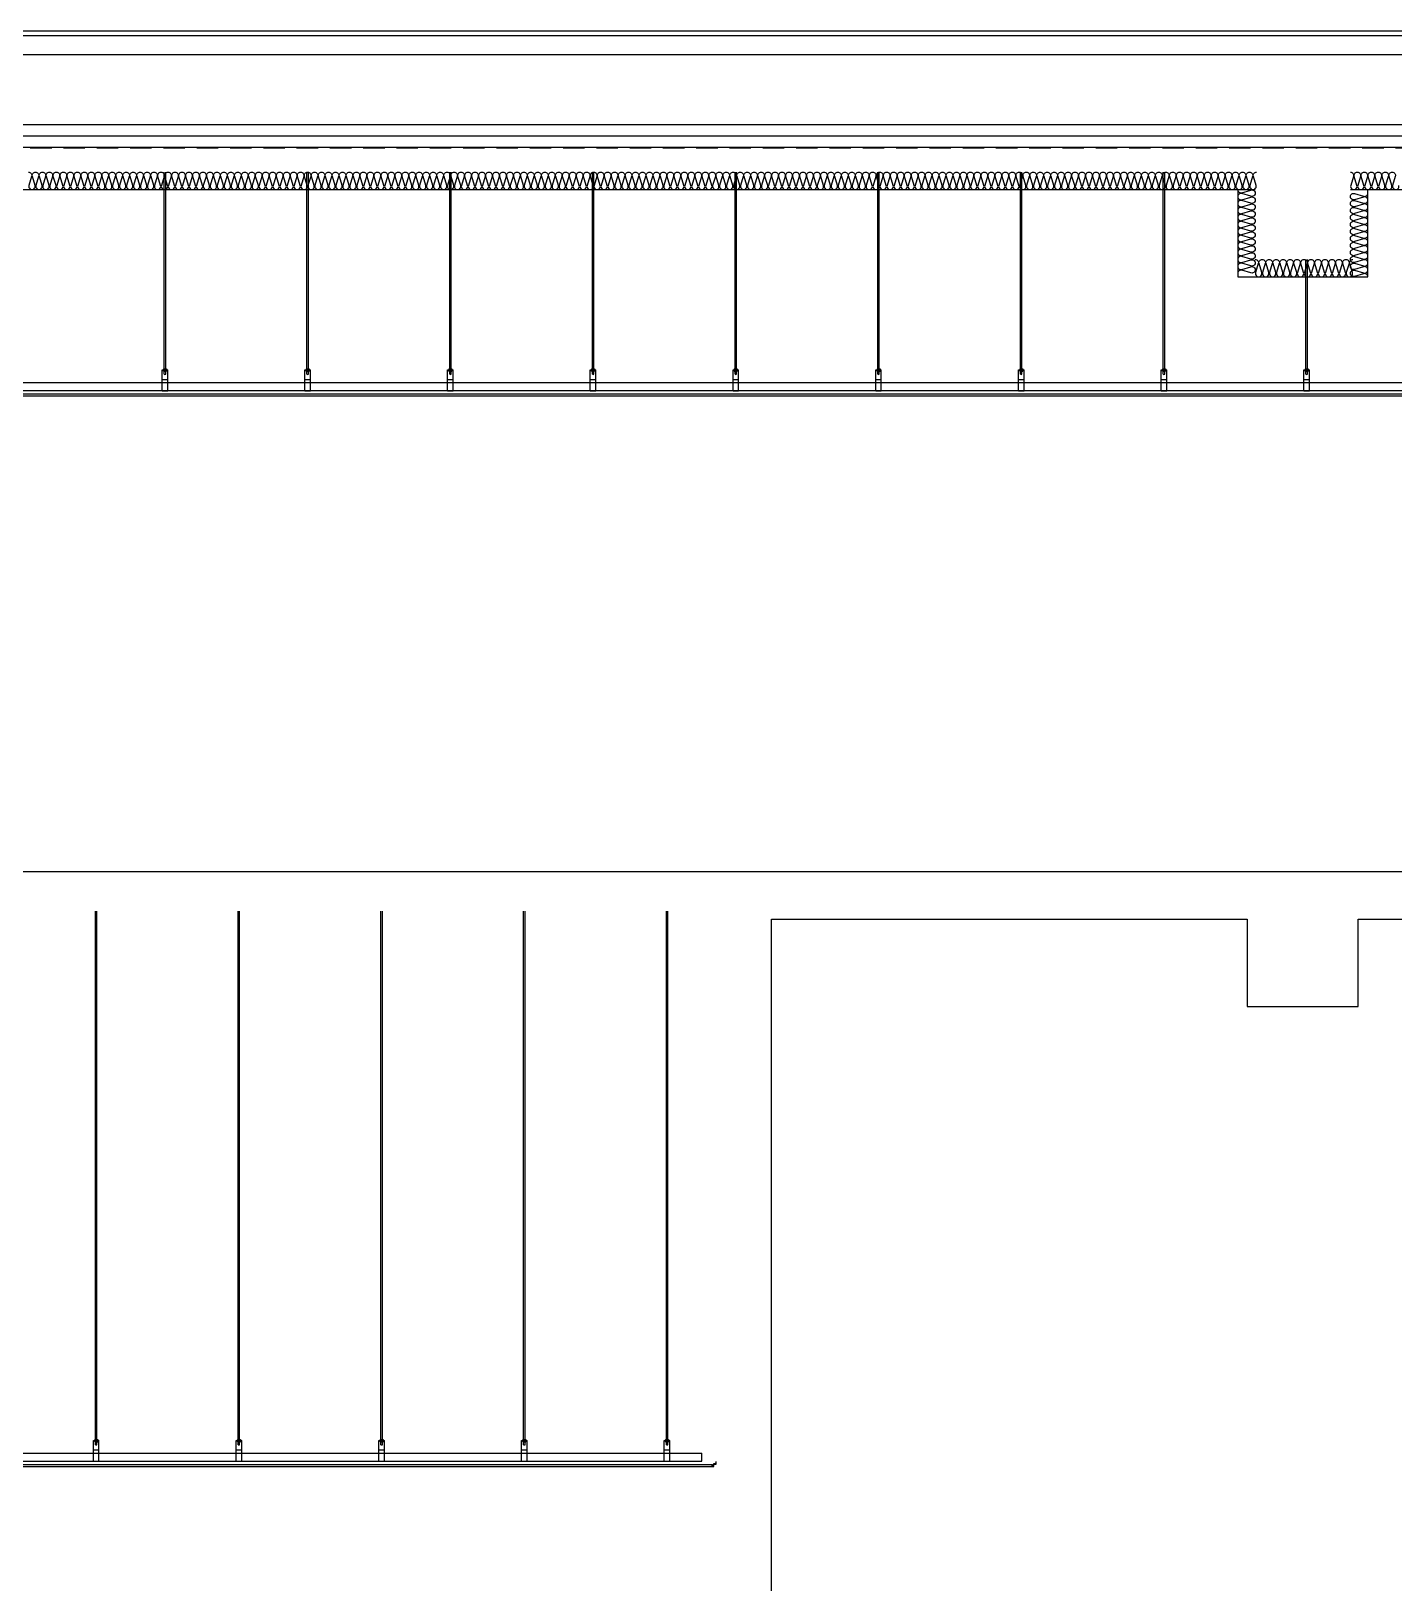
# Model space of a CAD drawing. Header units: millimetres. Extents: x 17311 to 801382, y -242618 to -104888.
# Drawn here: x 86875 to 95470, y -152373 to -142588 of the extents above; entities that cross this region are included whole.
import ezdxf

# ---------------------------------------------------------------- set-up
doc = ezdxf.new("R2010")
doc.units = ezdxf.units.MM
doc.header["$LTSCALE"] = 250
doc.linetypes.add('HID', pattern=[2.8, 1.8, -1])
for name, color, linetype in [('A-CEIL', 8, 'Continuous'), ('A-CEIL_EL', 8, 'Continuous'), ('A-ELE-8', 8, 'Continuous'), ('A-FIN', 6, 'Continuous'), ('A-FIN-8', 8, 'Continuous'), ('A-HAT-WIREMESH', 9, 'g_mesh'), ('A-WP', 1, 'HID'), ('ISL', 251, 'Continuous'), ('MO-S', 3, 'Continuous')]:
    doc.layers.add(name, color=color, linetype=linetype)
doc.styles.add('Gdim', font='')
doc.styles.get('Gdim').set_extended_font_data('Dotum')
doc.linetypes.add('g_mesh', pattern='A,10,-0.8,["X",Gdim,S=0.6,R=0,X=-0.15,Y=-0.3],-0.8', length=11.6)

msp = doc.modelspace()

# ---------------------------------------------------------------- linework, layer by layer
at = {"layer": 'A-CEIL'}
for p, q in [((79229.5, -144876.1), (109372.2, -144876.1, 0)), ((79229.5, -144888.1), (109372.2, -144888.1, 0)), ((77068.4, -151626.1), (91172.2, -151626.1, 0)), ((77068.4, -151638.1), (91172.2, -151638.1, 0)), ((91172.2, -151638.1, 0), (91172.2, -151626.1, 0))]:
    msp.add_line(p, q, dxfattribs=at)
at = {"layer": 'A-CEIL_EL'}
for p, q in [((87715.3, -144752.3), (87715.3, -143478.1)), ((87724.3, -144752.3), (87724.3, -143478.1)), ((88615.3, -144752.3), (88615.3, -143478.1)), ((88624.3, -144752.3), (88624.3, -143478.1)), ((89515.3, -144752.3), (89515.3, -143478.1)), ((89524.3, -144752.3), (89524.3, -143478.1)), ((90415.3, -144752.3), (90415.3, -143478.1)), ((90424.3, -144752.3), (90424.3, -143478.1)), ((91315.3, -144752.3), (91315.3, -143478.1)), ((91324.3, -144752.3), (91324.3, -143478.1)), ((92215.3, -144752.3), (92215.3, -143478.1)), ((92224.3, -144752.3), (92224.3, -143478.1)), ((93115.3, -144752.3), (93115.3, -143478.1)), ((93124.3, -144752.3), (93124.3, -143478.1)), ((94015.3, -144752.3), (94015.3, -143478.1)), ((94024.3, -144752.3), (94024.3, -143478.1)), ((94915.3, -144752.3), (94915.3, -144028.1)), ((94924.3, -144752.3), (94924.3, -144028.1)), ((87710.2, -144718.6), (87729.3, -144718.6)), ((87710.2, -144718.6), (87710.2, -144723.6)), ((87729.3, -144718.6), (87729.3, -144723.6)), ((88610.2, -144718.6), (88629.3, -144718.6)), ((88610.2, -144718.6), (88610.2, -144723.6)), ((88629.3, -144718.6), (88629.3, -144723.6)), ((89510.2, -144718.6), (89529.3, -144718.6)), ((89510.2, -144718.6), (89510.2, -144723.6)), ((89529.3, -144718.6), (89529.3, -144723.6)), ((90410.2, -144718.6), (90429.3, -144718.6)), ((90410.2, -144718.6), (90410.2, -144723.6)), ((90429.3, -144718.6), (90429.3, -144723.6)), ((91310.2, -144718.6), (91329.3, -144718.6)), ((91310.2, -144718.6), (91310.2, -144723.6)), ((91329.3, -144718.6), (91329.3, -144723.6)), ((92210.2, -144718.6), (92229.3, -144718.6)), ((92210.2, -144718.6), (92210.2, -144723.6)), ((92229.3, -144718.6), (92229.3, -144723.6)), ((93110.2, -144718.6), (93129.3, -144718.6)), ((93110.2, -144718.6), (93110.2, -144723.6)), ((93129.3, -144718.6), (93129.3, -144723.6)), ((94010.2, -144718.6), (94029.3, -144718.6)), ((94010.2, -144718.6), (94010.2, -144723.6)), ((94029.3, -144718.6), (94029.3, -144723.6)), ((94910.2, -144718.6), (94929.3, -144718.6)), ((94910.2, -144718.6), (94910.2, -144723.6)), ((94929.3, -144718.6), (94929.3, -144723.6)), ((79249.4, -144805.1), (109304.7, -144805.1, 0)), ((87702.3, -144856.3), (87702.3, -144725.1)), ((87702.3, -144725.1), (87737.3, -144725.1)), ((87702.3, -144726.3), (87737.3, -144726.3)), ((87702.3, -144784.6), (87737.3, -144784.6)), ((87702.3, -144805.1), (87737.3, -144805.1)), ((87706.3, -144723.6), (87733.2, -144723.6)), ((87706.3, -144723.6), (87706.3, -144725.1)), ((87706.3, -144726.3), (87706.3, -144727.8)), ((87706.3, -144727.8), (87733.2, -144727.8)), ((87710.2, -144727.8), (87710.2, -144732.8)), ((87710.2, -144732.8), (87729.3, -144732.8)), ((87715.3, -144752.3), (87715.3, -144732.8)), ((87724.3, -144752.3), (87724.3, -144732.8)), ((87729.3, -144727.8), (87729.3, -144732.8)), ((87733.2, -144723.6), (87733.2, -144725.1)), ((87733.2, -144726.3), (87733.2, -144727.8)), ((87737.3, -144856.3), (87737.3, -144725.1)), ((88602.3, -144856.3), (88602.3, -144725.1)), ((88602.3, -144725.1), (88637.3, -144725.1)), ((88602.3, -144726.3), (88637.3, -144726.3)), ((88602.3, -144784.6), (88637.3, -144784.6)), ((88602.3, -144805.1), (88637.3, -144805.1)), ((88606.3, -144723.6), (88633.2, -144723.6)), ((88606.3, -144723.6), (88606.3, -144725.1)), ((88606.3, -144726.3), (88606.3, -144727.8)), ((88606.3, -144727.8), (88633.2, -144727.8)), ((88610.2, -144727.8), (88610.2, -144732.8)), ((88610.2, -144732.8), (88629.3, -144732.8)), ((88615.3, -144752.3), (88615.3, -144732.8)), ((88624.3, -144752.3), (88624.3, -144732.8)), ((88629.3, -144727.8), (88629.3, -144732.8)), ((88633.2, -144723.6), (88633.2, -144725.1)), ((88633.2, -144726.3), (88633.2, -144727.8)), ((88637.3, -144856.3), (88637.3, -144725.1)), ((89502.3, -144856.3), (89502.3, -144725.1)), ((89502.3, -144725.1), (89537.3, -144725.1)), ((89502.3, -144726.3), (89537.3, -144726.3)), ((89502.3, -144784.6), (89537.3, -144784.6)), ((89502.3, -144805.1), (89537.3, -144805.1)), ((89506.3, -144723.6), (89533.2, -144723.6)), ((89506.3, -144723.6), (89506.3, -144725.1)), ((89506.3, -144726.3), (89506.3, -144727.8)), ((89506.3, -144727.8), (89533.2, -144727.8)), ((89510.2, -144727.8), (89510.2, -144732.8)), ((89510.2, -144732.8), (89529.3, -144732.8)), ((89515.3, -144752.3), (89515.3, -144732.8)), ((89524.3, -144752.3), (89524.3, -144732.8)), ((89529.3, -144727.8), (89529.3, -144732.8)), ((89533.2, -144723.6), (89533.2, -144725.1)), ((89533.2, -144726.3), (89533.2, -144727.8)), ((89537.3, -144856.3), (89537.3, -144725.1)), ((90402.3, -144856.3), (90402.3, -144725.1)), ((90402.3, -144725.1), (90437.3, -144725.1)), ((90402.3, -144726.3), (90437.3, -144726.3)), ((90402.3, -144784.6), (90437.3, -144784.6)), ((90402.3, -144805.1), (90437.3, -144805.1)), ((90406.3, -144723.6), (90433.2, -144723.6)), ((90406.3, -144723.6), (90406.3, -144725.1)), ((90406.3, -144726.3), (90406.3, -144727.8)), ((90406.3, -144727.8), (90433.2, -144727.8)), ((90410.2, -144727.8), (90410.2, -144732.8)), ((90410.2, -144732.8), (90429.3, -144732.8)), ((90415.3, -144752.3), (90415.3, -144732.8)), ((90424.3, -144752.3), (90424.3, -144732.8)), ((90429.3, -144727.8), (90429.3, -144732.8)), ((90433.2, -144723.6), (90433.2, -144725.1)), ((90433.2, -144726.3), (90433.2, -144727.8)), ((90437.3, -144856.3), (90437.3, -144725.1)), ((91302.3, -144856.3), (91302.3, -144725.1)), ((91302.3, -144725.1), (91337.3, -144725.1)), ((91302.3, -144726.3), (91337.3, -144726.3)), ((91302.3, -144784.6), (91337.3, -144784.6)), ((91302.3, -144805.1), (91337.3, -144805.1)), ((91306.3, -144723.6), (91333.2, -144723.6)), ((91306.3, -144723.6), (91306.3, -144725.1)), ((91306.3, -144726.3), (91306.3, -144727.8)), ((91306.3, -144727.8), (91333.2, -144727.8)), ((91310.2, -144727.8), (91310.2, -144732.8)), ((91310.2, -144732.8), (91329.3, -144732.8)), ((91315.3, -144752.3), (91315.3, -144732.8)), ((91324.3, -144752.3), (91324.3, -144732.8)), ((91329.3, -144727.8), (91329.3, -144732.8)), ((91333.2, -144723.6), (91333.2, -144725.1)), ((91333.2, -144726.3), (91333.2, -144727.8)), ((91337.3, -144856.3), (91337.3, -144725.1)), ((92202.3, -144856.3), (92202.3, -144725.1)), ((92202.3, -144725.1), (92237.3, -144725.1)), ((92202.3, -144726.3), (92237.3, -144726.3)), ((92202.3, -144784.6), (92237.3, -144784.6)), ((92202.3, -144805.1), (92237.3, -144805.1)), ((92206.3, -144723.6), (92233.2, -144723.6)), ((92206.3, -144723.6), (92206.3, -144725.1)), ((92206.3, -144726.3), (92206.3, -144727.8)), ((92206.3, -144727.8), (92233.2, -144727.8)), ((92210.2, -144727.8), (92210.2, -144732.8)), ((92210.2, -144732.8), (92229.3, -144732.8)), ((92215.3, -144752.3), (92215.3, -144732.8)), ((92224.3, -144752.3), (92224.3, -144732.8)), ((92229.3, -144727.8), (92229.3, -144732.8)), ((92233.2, -144723.6), (92233.2, -144725.1)), ((92233.2, -144726.3), (92233.2, -144727.8)), ((92237.3, -144856.3), (92237.3, -144725.1)), ((93102.3, -144856.3), (93102.3, -144725.1)), ((93102.3, -144725.1), (93137.3, -144725.1)), ((93102.3, -144726.3), (93137.3, -144726.3)), ((93102.3, -144784.6), (93137.3, -144784.6)), ((93102.3, -144805.1), (93137.3, -144805.1)), ((93106.3, -144723.6), (93133.2, -144723.6)), ((93106.3, -144723.6), (93106.3, -144725.1)), ((93106.3, -144726.3), (93106.3, -144727.8)), ((93106.3, -144727.8), (93133.2, -144727.8)), ((93110.2, -144727.8), (93110.2, -144732.8)), ((93110.2, -144732.8), (93129.3, -144732.8)), ((93115.3, -144752.3), (93115.3, -144732.8)), ((93124.3, -144752.3), (93124.3, -144732.8)), ((93129.3, -144727.8), (93129.3, -144732.8)), ((93133.2, -144723.6), (93133.2, -144725.1)), ((93133.2, -144726.3), (93133.2, -144727.8)), ((93137.3, -144856.3), (93137.3, -144725.1)), ((94002.3, -144856.3), (94002.3, -144725.1)), ((94002.3, -144725.1), (94037.3, -144725.1)), ((94002.3, -144726.3), (94037.3, -144726.3)), ((94002.3, -144784.6), (94037.3, -144784.6)), ((94002.3, -144805.1), (94037.3, -144805.1)), ((94006.3, -144723.6), (94033.2, -144723.6)), ((94006.3, -144723.6), (94006.3, -144725.1)), ((94006.3, -144726.3), (94006.3, -144727.8)), ((94006.3, -144727.8), (94033.2, -144727.8)), ((94010.2, -144727.8), (94010.2, -144732.8)), ((94010.2, -144732.8), (94029.3, -144732.8)), ((94015.3, -144752.3), (94015.3, -144732.8)), ((94024.3, -144752.3), (94024.3, -144732.8)), ((94029.3, -144727.8), (94029.3, -144732.8)), ((94033.2, -144723.6), (94033.2, -144725.1)), ((94033.2, -144726.3), (94033.2, -144727.8)), ((94037.3, -144856.3), (94037.3, -144725.1)), ((94902.3, -144856.3), (94902.3, -144725.1)), ((94902.3, -144725.1), (94937.3, -144725.1)), ((94902.3, -144726.3), (94937.3, -144726.3)), ((94902.3, -144784.6), (94937.3, -144784.6)), ((94902.3, -144805.1), (94937.3, -144805.1)), ((94906.3, -144723.6), (94933.2, -144723.6)), ((94906.3, -144723.6), (94906.3, -144725.1)), ((94906.3, -144726.3), (94906.3, -144727.8)), ((94906.3, -144727.8), (94933.2, -144727.8)), ((94910.2, -144727.8), (94910.2, -144732.8)), ((94910.2, -144732.8), (94929.3, -144732.8)), ((94915.3, -144752.3), (94915.3, -144732.8)), ((94924.3, -144752.3), (94924.3, -144732.8)), ((94929.3, -144727.8), (94929.3, -144732.8)), ((94933.2, -144723.6), (94933.2, -144725.1)), ((94933.2, -144726.3), (94933.2, -144727.8)), ((94937.3, -144856.3), (94937.3, -144725.1)), ((79249.4, -144855.1), (109304.7, -144855.1, 0)), ((87702.3, -144855.1), (87737.3, -144855.1)), ((87702.3, -144856.3), (87737.3, -144856.3)), ((88602.3, -144855.1), (88637.3, -144855.1)), ((88602.3, -144856.3), (88637.3, -144856.3)), ((89502.3, -144855.1), (89537.3, -144855.1)), ((89502.3, -144856.3), (89537.3, -144856.3)), ((90402.3, -144855.1), (90437.3, -144855.1)), ((90402.3, -144856.3), (90437.3, -144856.3)), ((91302.3, -144855.1), (91337.3, -144855.1)), ((91302.3, -144856.3), (91337.3, -144856.3)), ((92202.3, -144855.1), (92237.3, -144855.1)), ((92202.3, -144856.3), (92237.3, -144856.3)), ((93102.3, -144855.1), (93137.3, -144855.1)), ((93102.3, -144856.3), (93137.3, -144856.3)), ((94002.3, -144855.1), (94037.3, -144855.1)), ((94002.3, -144856.3), (94037.3, -144856.3)), ((94902.3, -144855.1), (94937.3, -144855.1)), ((94902.3, -144856.3), (94937.3, -144856.3)), ((87281.8, -151502.3), (87281.8, -148138.1)), ((87290.8, -151502.3), (87290.8, -148138.1)), ((88181.8, -151502.3), (88181.8, -148138.1)), ((88190.8, -151502.3), (88190.8, -148138.1)), ((89081.8, -151502.3), (89081.8, -148138.1)), ((89090.8, -151502.3), (89090.8, -148138.1)), ((89981.8, -151502.3), (89981.8, -148138.1)), ((89990.8, -151502.3), (89990.8, -148138.1)), ((90881.8, -151502.3), (90881.8, -148138.1)), ((90890.8, -151502.3), (90890.8, -148138.1)), ((87272.8, -151473.6), (87299.7, -151473.6)), ((87272.8, -151473.6), (87272.8, -151475.1)), ((87276.7, -151468.6), (87295.8, -151468.6)), ((87276.7, -151468.6), (87276.7, -151473.6)), ((87295.8, -151468.6), (87295.8, -151473.6)), ((87299.7, -151473.6), (87299.7, -151475.1)), ((88172.8, -151473.6), (88199.7, -151473.6)), ((88172.8, -151473.6), (88172.8, -151475.1)), ((88176.7, -151468.6), (88195.8, -151468.6)), ((88176.7, -151468.6), (88176.7, -151473.6)), ((88195.8, -151468.6), (88195.8, -151473.6)), ((88199.7, -151473.6), (88199.7, -151475.1)), ((89072.8, -151473.6), (89099.7, -151473.6)), ((89072.8, -151473.6), (89072.8, -151475.1)), ((89076.7, -151468.6), (89095.8, -151468.6)), ((89076.7, -151468.6), (89076.7, -151473.6)), ((89095.8, -151468.6), (89095.8, -151473.6)), ((89099.7, -151473.6), (89099.7, -151475.1)), ((89972.8, -151473.6), (89999.7, -151473.6)), ((89972.8, -151473.6), (89972.8, -151475.1)), ((89976.7, -151468.6), (89995.8, -151468.6)), ((89976.7, -151468.6), (89976.7, -151473.6)), ((89995.8, -151468.6), (89995.8, -151473.6)), ((89999.7, -151473.6), (89999.7, -151475.1)), ((90872.8, -151473.6), (90899.7, -151473.6)), ((90872.8, -151473.6), (90872.8, -151475.1)), ((90876.7, -151468.6), (90895.8, -151468.6)), ((90876.7, -151468.6), (90876.7, -151473.6)), ((90895.8, -151468.6), (90895.8, -151473.6)), ((90899.7, -151473.6), (90899.7, -151475.1)), ((77088.3, -151555.1), (91104.7, -151555.1, 0)), ((87268.8, -151606.3), (87268.8, -151475.1)), ((87268.8, -151475.1), (87303.8, -151475.1)), ((87268.8, -151476.3), (87303.8, -151476.3)), ((87268.8, -151534.6), (87303.8, -151534.6)), ((87268.8, -151555.1), (87303.8, -151555.1)), ((87272.8, -151476.3), (87272.8, -151477.8)), ((87272.8, -151477.8), (87299.7, -151477.8)), ((87276.7, -151477.8), (87276.7, -151482.8)), ((87276.7, -151482.8), (87295.8, -151482.8)), ((87281.8, -151502.3), (87281.8, -151482.8)), ((87290.8, -151502.3), (87290.8, -151482.8)), ((87295.8, -151477.8), (87295.8, -151482.8)), ((87299.7, -151476.3), (87299.7, -151477.8)), ((87303.8, -151606.3), (87303.8, -151475.1)), ((88168.8, -151606.3), (88168.8, -151475.1)), ((88168.8, -151475.1), (88203.8, -151475.1)), ((88168.8, -151476.3), (88203.8, -151476.3)), ((88168.8, -151534.6), (88203.8, -151534.6)), ((88168.8, -151555.1), (88203.8, -151555.1)), ((88172.8, -151476.3), (88172.8, -151477.8)), ((88172.8, -151477.8), (88199.7, -151477.8)), ((88176.7, -151477.8), (88176.7, -151482.8)), ((88176.7, -151482.8), (88195.8, -151482.8)), ((88181.8, -151502.3), (88181.8, -151482.8)), ((88190.8, -151502.3), (88190.8, -151482.8)), ((88195.8, -151477.8), (88195.8, -151482.8)), ((88199.7, -151476.3), (88199.7, -151477.8)), ((88203.8, -151606.3), (88203.8, -151475.1)), ((89068.8, -151606.3), (89068.8, -151475.1)), ((89068.8, -151475.1), (89103.8, -151475.1)), ((89068.8, -151476.3), (89103.8, -151476.3)), ((89068.8, -151534.6), (89103.8, -151534.6)), ((89068.8, -151555.1), (89103.8, -151555.1)), ((89072.8, -151476.3), (89072.8, -151477.8)), ((89072.8, -151477.8), (89099.7, -151477.8)), ((89076.7, -151477.8), (89076.7, -151482.8)), ((89076.7, -151482.8), (89095.8, -151482.8)), ((89081.8, -151502.3), (89081.8, -151482.8)), ((89090.8, -151502.3), (89090.8, -151482.8)), ((89095.8, -151477.8), (89095.8, -151482.8)), ((89099.7, -151476.3), (89099.7, -151477.8)), ((89103.8, -151606.3), (89103.8, -151475.1)), ((89968.8, -151606.3), (89968.8, -151475.1)), ((89968.8, -151475.1), (90003.8, -151475.1)), ((89968.8, -151476.3), (90003.8, -151476.3)), ((89968.8, -151534.6), (90003.8, -151534.6)), ((89968.8, -151555.1), (90003.8, -151555.1)), ((89972.8, -151476.3), (89972.8, -151477.8)), ((89972.8, -151477.8), (89999.7, -151477.8)), ((89976.7, -151477.8), (89976.7, -151482.8)), ((89976.7, -151482.8), (89995.8, -151482.8)), ((89981.8, -151502.3), (89981.8, -151482.8)), ((89990.8, -151502.3), (89990.8, -151482.8)), ((89995.8, -151477.8), (89995.8, -151482.8)), ((89999.7, -151476.3), (89999.7, -151477.8)), ((90003.8, -151606.3), (90003.8, -151475.1)), ((90868.8, -151606.3), (90868.8, -151475.1)), ((90868.8, -151475.1), (90903.8, -151475.1)), ((90868.8, -151476.3), (90903.8, -151476.3)), ((90868.8, -151534.6), (90903.8, -151534.6)), ((90868.8, -151555.1), (90903.8, -151555.1)), ((90872.8, -151476.3), (90872.8, -151477.8)), ((90872.8, -151477.8), (90899.7, -151477.8)), ((90876.7, -151477.8), (90876.7, -151482.8)), ((90876.7, -151482.8), (90895.8, -151482.8)), ((90881.8, -151502.3), (90881.8, -151482.8)), ((90890.8, -151502.3), (90890.8, -151482.8)), ((90895.8, -151477.8), (90895.8, -151482.8)), ((90899.7, -151476.3), (90899.7, -151477.8)), ((90903.8, -151606.3), (90903.8, -151475.1)), ((91104.7, -151605.1, 0), (91104.7, -151555.1, 0)), ((77088.3, -151605.1), (91104.7, -151605.1, 0)), ((87268.8, -151605.1), (87303.8, -151605.1)), ((87268.8, -151606.3), (87303.8, -151606.3)), ((88168.8, -151605.1), (88203.8, -151605.1)), ((88168.8, -151606.3), (88203.8, -151606.3)), ((89068.8, -151605.1), (89103.8, -151605.1)), ((89068.8, -151606.3), (89103.8, -151606.3)), ((89968.8, -151605.1), (90003.8, -151605.1)), ((89968.8, -151606.3), (90003.8, -151606.3)), ((90868.8, -151605.1), (90903.8, -151605.1)), ((90868.8, -151606.3), (90903.8, -151606.3))]:
    msp.add_line(p, q, dxfattribs=at)
for centre in [(87719.8, -144740.8), (88619.8, -144740.8), (89519.8, -144740.8), (90419.8, -144740.8), (91319.8, -144740.8), (92219.8, -144740.8), (93119.8, -144740.8), (94019.8, -144740.8), (94919.8, -144740.8), (87286.3, -151490.8), (88186.3, -151490.8), (89086.3, -151490.8), (89986.3, -151490.8), (90886.3, -151490.8)]:
    msp.add_arc(centre, 12.4, 248.71498, 291.28502, dxfattribs=at)
at = {"layer": 'A-ELE-8'}
for p, q in [((148495.3, -142588.1), (79345.3, -142588.1)), ((148495.3, -142618.1), (79345.3, -142618.1)), ((148495.3, -142738.1), (79345.3, -142738.1))]:
    msp.add_line(p, q, dxfattribs=at)
at = {"layer": 'A-FIN'}
for p, q in [((79303.3, -143178.1), (148687.3, -143178.1)), ((78876.3, -147888.1), (109395.3, -147888.1))]:
    msp.add_line(p, q, dxfattribs=at)
at = {"layer": 'A-FIN-8'}
msp.add_line((79313.5, -143320.1), (148677, -143320.1), dxfattribs=at)
at = {"layer": 'A-HAT-WIREMESH', "ltscale": 0.6}
msp.add_line((79303.3, -143249.1), (148687.3, -143249.1), dxfattribs=at)
at = {"layer": 'A-WP', "ltscale": 0.3}
msp.add_line((79310.4, -143325.1), (148680.1, -143325.1), dxfattribs=at)
at = {"layer": 'ISL', "elevation": 0}
for points in [[(86859.3, -143478.1, -0.509267), (86878.7, -143504.8), (86861.8, -143561.5, 1.372593), (86900.7, -143561.5), (86883.8, -143504.8, -0.509267), (86903.3, -143478.1, -0.509267), (86922.7, -143504.8), (86905.8, -143561.5, 1.372593), (86944.7, -143561.5), (86927.8, -143504.8, -0.509267), (86947.3, -143478.1, -0.509267), (86966.7, -143504.8), (86949.8, -143561.5, 1.372593), (86988.7, -143561.5), (86971.8, -143504.8, -0.509267), (86991.3, -143478.1, -0.509267), (87010.7, -143504.8), (86993.8, -143561.5, 1.372593), (87032.7, -143561.5), (87015.8, -143504.8, -0.509267), (87035.3, -143478.1, -0.509267), (87054.7, -143504.8), (87037.8, -143561.5, 1.372593), (87076.7, -143561.5), (87059.8, -143504.8, -0.509267), (87079.3, -143478.1, -0.509267), (87098.7, -143504.8), (87081.8, -143561.5, 1.372593), (87120.7, -143561.5), (87103.8, -143504.8, -0.509267), (87123.3, -143478.1, -0.509267), (87142.7, -143504.8), (87125.8, -143561.5, 1.372593), (87164.7, -143561.5), (87147.8, -143504.8, -0.509267), (87167.3, -143478.1, -0.509267), (87186.7, -143504.8), (87169.8, -143561.5, 1.372593), (87208.7, -143561.5), (87191.8, -143504.8, -0.509267), (87211.3, -143478.1, -0.509267), (87230.7, -143504.8), (87213.8, -143561.5, 1.372593), (87252.7, -143561.5), (87235.8, -143504.8, -0.509267), (87255.3, -143478.1, -0.509267), (87274.7, -143504.8), (87257.8, -143561.5, 1.372593), (87296.7, -143561.5), (87279.8, -143504.8, -0.509267), (87299.3, -143478.1, -0.509267), (87318.7, -143504.8), (87301.8, -143561.5, 1.372593), (87340.7, -143561.5), (87323.8, -143504.8, -0.509267), (87343.3, -143478.1, -0.509267), (87362.7, -143504.8), (87345.8, -143561.5, 1.372593), (87384.7, -143561.5), (87367.8, -143504.8, -0.509267), (87387.3, -143478.1, -0.509267), (87406.7, -143504.8), (87389.8, -143561.5, 1.372593), (87428.7, -143561.5), (87411.8, -143504.8, -0.509267), (87431.3, -143478.1, -0.509267), (87450.7, -143504.8), (87433.8, -143561.5, 1.372593), (87472.7, -143561.5), (87455.8, -143504.8, -0.509267), (87475.3, -143478.1, -0.509267), (87494.7, -143504.8), (87477.8, -143561.5, 1.372593), (87516.7, -143561.5), (87499.8, -143504.8, -0.509267), (87519.3, -143478.1, -0.509267), (87538.7, -143504.8), (87521.8, -143561.5, 1.372593), (87560.7, -143561.5), (87543.8, -143504.8, -0.509267), (87563.3, -143478.1, -0.509267), (87582.7, -143504.8), (87565.8, -143561.5, 1.372593), (87604.7, -143561.5), (87587.8, -143504.8, -0.509267), (87607.3, -143478.1, -0.509267), (87626.7, -143504.8), (87609.8, -143561.5, 1.372593), (87648.7, -143561.5), (87631.8, -143504.8, -0.509267), (87651.3, -143478.1, -0.509267), (87670.7, -143504.8), (87653.8, -143561.5, 1.372593), (87692.7, -143561.5), (87675.8, -143504.8, -0.509267), (87695.3, -143478.1, -0.509267), (87714.7, -143504.8), (87697.8, -143561.5, 1.372593), (87736.7, -143561.5), (87719.8, -143504.8, -0.509267), (87739.3, -143478.1, -0.509267), (87758.7, -143504.8), (87741.8, -143561.5, 1.372593), (87780.7, -143561.5), (87763.8, -143504.8, -0.509267), (87783.3, -143478.1, -0.509267), (87802.7, -143504.8), (87785.8, -143561.5, 1.372593), (87824.7, -143561.5), (87807.8, -143504.8, -0.509267), (87827.3, -143478.1, -0.509267), (87846.7, -143504.8), (87829.8, -143561.5, 1.372593), (87868.7, -143561.5), (87851.8, -143504.8, -0.509267), (87871.3, -143478.1, -0.509267), (87890.7, -143504.8), (87873.8, -143561.5, 1.372593), (87912.7, -143561.5), (87895.8, -143504.8, -0.509267), (87915.3, -143478.1, -0.509267), (87934.7, -143504.8), (87917.8, -143561.5, 1.372593), (87956.7, -143561.5), (87939.8, -143504.8, -0.509267), (87959.3, -143478.1, -0.509267), (87978.7, -143504.8), (87961.8, -143561.5, 1.372593), (88000.7, -143561.5), (87983.8, -143504.8, -0.509267), (88003.3, -143478.1, -0.509267), (88022.7, -143504.8), (88005.8, -143561.5, 1.372593), (88044.7, -143561.5), (88027.8, -143504.8, -0.509267), (88047.3, -143478.1, -0.509267), (88066.7, -143504.8), (88049.8, -143561.5, 1.372593), (88088.7, -143561.5), (88071.8, -143504.8, -0.509267), (88091.3, -143478.1, -0.509267), (88110.7, -143504.8), (88093.8, -143561.5, 1.372593), (88132.7, -143561.5), (88115.8, -143504.8, -0.509267), (88135.3, -143478.1, -0.509267), (88154.7, -143504.8), (88137.8, -143561.5, 1.372593), (88176.7, -143561.5), (88159.8, -143504.8, -0.509267), (88179.3, -143478.1, -0.509267), (88198.7, -143504.8), (88181.8, -143561.5, 1.372593), (88220.7, -143561.5), (88203.8, -143504.8, -0.509267), (88223.3, -143478.1, -0.509267), (88242.7, -143504.8), (88225.8, -143561.5, 1.372593), (88264.7, -143561.5), (88247.8, -143504.8, -0.509267), (88267.3, -143478.1, -0.509267), (88286.7, -143504.8), (88269.8, -143561.5, 1.372593), (88308.7, -143561.5), (88291.8, -143504.8, -0.509267), (88311.3, -143478.1, -0.509267), (88330.7, -143504.8), (88313.8, -143561.5, 1.372593), (88352.7, -143561.5), (88335.8, -143504.8, -0.509267), (88355.3, -143478.1, -0.509267), (88374.7, -143504.8), (88357.8, -143561.5, 1.372593), (88396.7, -143561.5), (88379.8, -143504.8, -0.509267), (88399.3, -143478.1, -0.509267), (88418.7, -143504.8), (88401.8, -143561.5, 1.372593), (88440.7, -143561.5), (88423.8, -143504.8, -0.509267), (88443.3, -143478.1, -0.509267), (88462.7, -143504.8), (88445.8, -143561.5, 1.372593), (88484.7, -143561.5), (88467.8, -143504.8, -0.509267), (88487.3, -143478.1, -0.509267), (88506.7, -143504.8), (88489.8, -143561.5, 1.372593), (88528.7, -143561.5), (88511.8, -143504.8, -0.509267), (88531.3, -143478.1, -0.509267), (88550.7, -143504.8), (88533.8, -143561.5, 1.372593), (88572.7, -143561.5), (88555.8, -143504.8, -0.509267), (88575.3, -143478.1, -0.509267), (88594.7, -143504.8), (88577.8, -143561.5, 1.372593), (88616.7, -143561.5), (88599.8, -143504.8, -0.509267), (88619.3, -143478.1, -0.509267), (88638.7, -143504.8), (88621.8, -143561.5, 1.372593), (88660.7, -143561.5), (88643.8, -143504.8, -0.509267), (88663.3, -143478.1, -0.509267), (88682.7, -143504.8), (88665.8, -143561.5, 1.372593), (88704.7, -143561.5), (88687.8, -143504.8, -0.509267), (88707.3, -143478.1, -0.509267), (88726.7, -143504.8), (88709.8, -143561.5, 1.372593), (88748.7, -143561.5), (88731.8, -143504.8, -0.509267), (88751.3, -143478.1, -0.509267), (88770.7, -143504.8), (88753.8, -143561.5, 1.372593), (88792.7, -143561.5), (88775.8, -143504.8, -0.509267), (88795.3, -143478.1, -0.509267), (88814.7, -143504.8), (88797.8, -143561.5, 1.372593), (88836.7, -143561.5), (88819.8, -143504.8, -0.509267), (88839.3, -143478.1, -0.509267), (88858.7, -143504.8), (88841.8, -143561.5, 1.372593), (88880.7, -143561.5), (88863.8, -143504.8, -0.509267), (88883.3, -143478.1, -0.509267), (88902.7, -143504.8), (88885.8, -143561.5, 1.372593), (88924.7, -143561.5), (88907.8, -143504.8, -0.509267), (88927.3, -143478.1, -0.509267), (88946.7, -143504.8), (88929.8, -143561.5, 1.372593), (88968.7, -143561.5), (88951.8, -143504.8, -0.509267), (88971.3, -143478.1, -0.509267), (88990.7, -143504.8), (88973.8, -143561.5, 1.372593), (89012.7, -143561.5), (88995.8, -143504.8, -0.509267), (89015.3, -143478.1, -0.509267), (89034.7, -143504.8), (89017.8, -143561.5, 1.372593), (89056.7, -143561.5), (89039.8, -143504.8, -0.509267), (89059.3, -143478.1, -0.509267), (89078.7, -143504.8), (89061.8, -143561.5, 1.372593), (89100.7, -143561.5), (89083.8, -143504.8, -0.509267), (89103.3, -143478.1, -0.509267), (89122.7, -143504.8), (89105.8, -143561.5, 1.372593), (89144.7, -143561.5), (89127.8, -143504.8, -0.509267), (89147.3, -143478.1, -0.509267), (89166.7, -143504.8), (89149.8, -143561.5, 1.372593), (89188.7, -143561.5), (89171.8, -143504.8, -0.509267), (89191.3, -143478.1, -0.509267), (89210.7, -143504.8), (89193.8, -143561.5, 1.372593), (89232.7, -143561.5), (89215.8, -143504.8, -0.509267), (89235.3, -143478.1, -0.509267), (89254.7, -143504.8), (89237.8, -143561.5, 1.372593), (89276.7, -143561.5), (89259.8, -143504.8, -0.509267), (89279.3, -143478.1, -0.509267), (89298.7, -143504.8), (89281.8, -143561.5, 1.372593), (89320.7, -143561.5), (89303.8, -143504.8, -0.509267), (89323.3, -143478.1, -0.509267), (89342.7, -143504.8), (89325.8, -143561.5, 1.372593), (89364.7, -143561.5), (89347.8, -143504.8, -0.509267), (89367.3, -143478.1, -0.509267), (89386.7, -143504.8), (89369.8, -143561.5, 1.372593), (89408.7, -143561.5), (89391.8, -143504.8, -0.509267), (89411.3, -143478.1, -0.509267), (89430.7, -143504.8), (89413.8, -143561.5, 1.372593), (89452.7, -143561.5), (89435.8, -143504.8, -0.509267), (89455.3, -143478.1, -0.509267), (89474.7, -143504.8), (89457.8, -143561.5, 1.372593), (89496.7, -143561.5), (89479.8, -143504.8, -0.509267), (89499.3, -143478.1, -0.509267), (89518.7, -143504.8), (89501.8, -143561.5, 1.372593), (89540.7, -143561.5), (89523.8, -143504.8, -0.509267), (89543.3, -143478.1, -0.509267), (89562.7, -143504.8), (89545.8, -143561.5, 1.372593), (89584.7, -143561.5), (89567.8, -143504.8, -0.509267), (89587.3, -143478.1, -0.509267), (89606.7, -143504.8), (89589.8, -143561.5, 1.372593), (89628.7, -143561.5), (89611.8, -143504.8, -0.509267), (89631.3, -143478.1, -0.509267), (89650.7, -143504.8), (89633.8, -143561.5, 1.372593), (89672.7, -143561.5), (89655.8, -143504.8, -0.509267), (89675.3, -143478.1, -0.509267), (89694.7, -143504.8), (89677.8, -143561.5, 1.372593), (89716.7, -143561.5), (89699.8, -143504.8, -0.509267), (89719.3, -143478.1, -0.509267), (89738.7, -143504.8), (89721.8, -143561.5, 1.372593), (89760.7, -143561.5), (89743.8, -143504.8, -0.509267), (89763.3, -143478.1, -0.509267), (89782.7, -143504.8), (89765.8, -143561.5, 1.372593), (89804.7, -143561.5), (89787.8, -143504.8, -0.509267), (89807.3, -143478.1, -0.509267), (89826.7, -143504.8), (89809.8, -143561.5, 1.372593), (89848.7, -143561.5), (89831.8, -143504.8, -0.509267), (89851.3, -143478.1, -0.509267), (89870.7, -143504.8), (89853.8, -143561.5, 1.372593), (89892.7, -143561.5), (89875.8, -143504.8, -0.509267), (89895.3, -143478.1, -0.509267), (89914.7, -143504.8), (89897.8, -143561.5, 1.372593), (89936.7, -143561.5), (89919.8, -143504.8, -0.509267), (89939.3, -143478.1, -0.509267), (89958.7, -143504.8), (89941.8, -143561.5, 1.372593), (89980.7, -143561.5), (89963.8, -143504.8, -0.509267), (89983.3, -143478.1, -0.509267), (90002.7, -143504.8), (89985.8, -143561.5, 1.372593), (90024.7, -143561.5), (90007.8, -143504.8, -0.509267), (90027.3, -143478.1, -0.509267), (90046.7, -143504.8), (90029.8, -143561.5, 1.372593), (90068.7, -143561.5), (90051.8, -143504.8, -0.509267), (90071.3, -143478.1, -0.509267), (90090.7, -143504.8), (90073.8, -143561.5, 1.372593), (90112.7, -143561.5), (90095.8, -143504.8, -0.509267), (90115.3, -143478.1, -0.509267), (90134.7, -143504.8), (90117.8, -143561.5, 1.372593), (90156.7, -143561.5), (90139.8, -143504.8, -0.509267), (90159.3, -143478.1, -0.509267), (90178.7, -143504.8), (90161.8, -143561.5, 1.372593), (90200.7, -143561.5), (90183.8, -143504.8, -0.509267), (90203.3, -143478.1, -0.509267), (90222.7, -143504.8), (90205.8, -143561.5, 1.372593), (90244.7, -143561.5), (90227.8, -143504.8, -0.509267), (90247.3, -143478.1, -0.509267), (90266.7, -143504.8), (90249.8, -143561.5, 1.372593), (90288.7, -143561.5), (90271.8, -143504.8, -0.509267), (90291.3, -143478.1, -0.509267), (90310.7, -143504.8), (90293.8, -143561.5, 1.372593), (90332.7, -143561.5), (90315.8, -143504.8, -0.509267), (90335.3, -143478.1, -0.509267), (90354.7, -143504.8), (90337.8, -143561.5, 1.372593), (90376.7, -143561.5), (90359.8, -143504.8, -0.509267), (90379.3, -143478.1, -0.509267), (90398.7, -143504.8), (90381.8, -143561.5, 1.372593), (90420.7, -143561.5), (90403.8, -143504.8, -0.509267), (90423.3, -143478.1, -0.509267), (90442.7, -143504.8), (90425.8, -143561.5, 1.372593), (90464.7, -143561.5), (90447.8, -143504.8, -0.509267), (90467.3, -143478.1, -0.509267), (90486.7, -143504.8), (90469.8, -143561.5, 1.372593), (90508.7, -143561.5), (90491.8, -143504.8, -0.509267), (90511.3, -143478.1, -0.509267), (90530.7, -143504.8), (90513.8, -143561.5, 1.372593), (90552.7, -143561.5), (90535.8, -143504.8, -0.509267), (90555.3, -143478.1, -0.509267), (90574.7, -143504.8), (90557.8, -143561.5, 1.372593), (90596.7, -143561.5), (90579.8, -143504.8, -0.509267), (90599.3, -143478.1, -0.509267), (90618.7, -143504.8), (90601.8, -143561.5, 1.372593), (90640.7, -143561.5), (90623.8, -143504.8, -0.509267), (90643.3, -143478.1, -0.509267), (90662.7, -143504.8), (90645.8, -143561.5, 1.372593), (90684.7, -143561.5), (90667.8, -143504.8, -0.509267), (90687.3, -143478.1, -0.509267), (90706.7, -143504.8), (90689.8, -143561.5, 1.372593), (90728.7, -143561.5), (90711.8, -143504.8, -0.509267), (90731.3, -143478.1, -0.509267), (90750.7, -143504.8), (90733.8, -143561.5, 1.372593), (90772.7, -143561.5), (90755.8, -143504.8, -0.509267), (90775.3, -143478.1, -0.509267), (90794.7, -143504.8), (90777.8, -143561.5, 1.372593), (90816.7, -143561.5), (90799.8, -143504.8, -0.509267), (90819.3, -143478.1, -0.509267), (90838.7, -143504.8), (90821.8, -143561.5, 1.372593), (90860.7, -143561.5), (90843.8, -143504.8, -0.509267), (90863.3, -143478.1, -0.509267), (90882.7, -143504.8), (90865.8, -143561.5, 1.372593), (90904.7, -143561.5), (90887.8, -143504.8, -0.509267), (90907.3, -143478.1, -0.509267), (90926.7, -143504.8), (90909.8, -143561.5, 1.372593), (90948.7, -143561.5), (90931.8, -143504.8, -0.509267), (90951.3, -143478.1, -0.509267), (90970.7, -143504.8), (90953.8, -143561.5, 1.372593), (90992.7, -143561.5), (90975.8, -143504.8, -0.509267), (90995.3, -143478.1, -0.509267), (91014.7, -143504.8), (90997.8, -143561.5, 1.372593), (91036.7, -143561.5), (91019.8, -143504.8, -0.509267), (91039.3, -143478.1, -0.509267), (91058.7, -143504.8), (91041.8, -143561.5, 1.372593), (91080.7, -143561.5), (91063.8, -143504.8, -0.509267), (91083.3, -143478.1, -0.509267), (91102.7, -143504.8), (91085.8, -143561.5, 1.372593), (91124.7, -143561.5), (91107.8, -143504.8, -0.509267), (91127.3, -143478.1, -0.509267), (91146.7, -143504.8), (91129.8, -143561.5, 1.372593), (91168.7, -143561.5), (91151.8, -143504.8, -0.509267), (91171.3, -143478.1, -0.509267), (91190.7, -143504.8), (91173.8, -143561.5, 1.372593), (91212.7, -143561.5), (91195.8, -143504.8, -0.509267), (91215.3, -143478.1, -0.509267), (91234.7, -143504.8), (91217.8, -143561.5, 1.372593), (91256.7, -143561.5), (91239.8, -143504.8, -0.509267), (91259.3, -143478.1, -0.509267), (91278.7, -143504.8), (91261.8, -143561.5, 1.372593), (91300.7, -143561.5), (91283.8, -143504.8, -0.509267), (91303.3, -143478.1, -0.509267), (91322.7, -143504.8), (91305.8, -143561.5, 1.372593), (91344.7, -143561.5), (91327.8, -143504.8, -0.509267), (91347.3, -143478.1, -0.509267), (91366.7, -143504.8), (91349.8, -143561.5, 1.372593), (91388.7, -143561.5), (91371.8, -143504.8, -0.509267), (91391.3, -143478.1, -0.509267), (91410.7, -143504.8), (91393.8, -143561.5, 1.372593), (91432.7, -143561.5), (91415.8, -143504.8, -0.509267), (91435.3, -143478.1, -0.509267), (91454.7, -143504.8), (91437.8, -143561.5, 1.372593), (91476.7, -143561.5), (91459.8, -143504.8, -0.509267), (91479.3, -143478.1, -0.509267), (91498.7, -143504.8), (91481.8, -143561.5, 1.372593), (91520.7, -143561.5), (91503.8, -143504.8, -0.509267), (91523.3, -143478.1, -0.509267), (91542.7, -143504.8), (91525.8, -143561.5, 1.372593), (91564.7, -143561.5), (91547.8, -143504.8, -0.509267), (91567.3, -143478.1, -0.509267), (91586.7, -143504.8), (91569.8, -143561.5, 1.372593), (91608.7, -143561.5), (91591.8, -143504.8, -0.509267), (91611.3, -143478.1, -0.509267), (91630.7, -143504.8), (91613.8, -143561.5, 1.372593), (91652.7, -143561.5), (91635.8, -143504.8, -0.509267), (91655.3, -143478.1, -0.509267), (91674.7, -143504.8), (91657.8, -143561.5, 1.372593), (91696.7, -143561.5), (91679.8, -143504.8, -0.509267), (91699.3, -143478.1, -0.509267), (91718.7, -143504.8), (91701.8, -143561.5, 1.372593), (91740.7, -143561.5), (91723.8, -143504.8, -0.509267), (91743.3, -143478.1, -0.509267), (91762.7, -143504.8), (91745.8, -143561.5, 1.372593), (91784.7, -143561.5), (91767.8, -143504.8, -0.509267), (91787.3, -143478.1, -0.509267), (91806.7, -143504.8), (91789.8, -143561.5, 1.372593), (91828.7, -143561.5), (91811.8, -143504.8, -0.509267), (91831.3, -143478.1, -0.509267), (91850.7, -143504.8), (91833.8, -143561.5, 1.372593), (91872.7, -143561.5), (91855.8, -143504.8, -0.509267), (91875.3, -143478.1, -0.509267), (91894.7, -143504.8), (91877.8, -143561.5, 1.372593), (91916.7, -143561.5), (91899.8, -143504.8, -0.509267), (91919.3, -143478.1, -0.509267), (91938.7, -143504.8), (91921.8, -143561.5, 1.372593), (91960.7, -143561.5), (91943.8, -143504.8, -0.509267), (91963.3, -143478.1, -0.509267), (91982.7, -143504.8), (91965.8, -143561.5, 1.372593), (92004.7, -143561.5), (91987.8, -143504.8, -0.509267), (92007.3, -143478.1, -0.509267), (92026.7, -143504.8), (92009.8, -143561.5, 1.372593), (92048.7, -143561.5), (92031.8, -143504.8, -0.509267), (92051.3, -143478.1, -0.509267), (92070.7, -143504.8), (92053.8, -143561.5, 1.372593), (92092.7, -143561.5), (92075.8, -143504.8, -0.509267), (92095.3, -143478.1, -0.509267), (92114.7, -143504.8), (92097.8, -143561.5, 1.372593), (92136.7, -143561.5), (92119.8, -143504.8, -0.509267), (92139.3, -143478.1, -0.509267), (92158.7, -143504.8), (92141.8, -143561.5, 1.372593), (92180.7, -143561.5), (92163.8, -143504.8, -0.509267), (92183.3, -143478.1, -0.509267), (92202.7, -143504.8), (92185.8, -143561.5, 1.372593), (92224.7, -143561.5), (92207.8, -143504.8, -0.509267), (92227.3, -143478.1, -0.509267), (92246.7, -143504.8), (92229.8, -143561.5, 1.372593), (92268.7, -143561.5), (92251.8, -143504.8, -0.509267), (92271.3, -143478.1, -0.509267), (92290.7, -143504.8), (92273.8, -143561.5, 1.372593), (92312.7, -143561.5), (92295.8, -143504.8, -0.509267), (92315.3, -143478.1, -0.509267), (92334.7, -143504.8), (92317.8, -143561.5, 1.372593), (92356.7, -143561.5), (92339.8, -143504.8, -0.509267), (92359.3, -143478.1, -0.509267), (92378.7, -143504.8), (92361.8, -143561.5, 1.372593), (92400.7, -143561.5), (92383.8, -143504.8, -0.509267), (92403.3, -143478.1, -0.509267), (92422.7, -143504.8), (92405.8, -143561.5, 1.372593), (92444.7, -143561.5), (92427.8, -143504.8, -0.509267), (92447.3, -143478.1, -0.509267), (92466.7, -143504.8), (92449.8, -143561.5, 1.372593), (92488.7, -143561.5), (92471.8, -143504.8, -0.509267), (92491.3, -143478.1, -0.509267), (92510.7, -143504.8), (92493.8, -143561.5, 1.372593), (92532.7, -143561.5), (92515.8, -143504.8, -0.509267), (92535.3, -143478.1, -0.509267), (92554.7, -143504.8), (92537.8, -143561.5, 1.372593), (92576.7, -143561.5), (92559.8, -143504.8, -0.509267), (92579.3, -143478.1, -0.509267), (92598.7, -143504.8), (92581.8, -143561.5, 1.372593), (92620.7, -143561.5), (92603.8, -143504.8, -0.509267), (92623.3, -143478.1, -0.509267), (92642.7, -143504.8), (92625.8, -143561.5, 1.372593), (92664.7, -143561.5), (92647.8, -143504.8, -0.509267), (92667.3, -143478.1, -0.509267), (92686.7, -143504.8), (92669.8, -143561.5, 1.372593), (92708.7, -143561.5), (92691.8, -143504.8, -0.509267), (92711.3, -143478.1, -0.509267), (92730.7, -143504.8), (92713.8, -143561.5, 1.372593), (92752.7, -143561.5), (92735.8, -143504.8, -0.509267), (92755.3, -143478.1, -0.509267), (92774.7, -143504.8), (92757.8, -143561.5, 1.372593), (92796.7, -143561.5), (92779.8, -143504.8, -0.509267), (92799.3, -143478.1, -0.509267), (92818.7, -143504.8), (92801.8, -143561.5, 1.372593), (92840.7, -143561.5), (92823.8, -143504.8, -0.509267), (92843.3, -143478.1, -0.509267), (92862.7, -143504.8), (92845.8, -143561.5, 1.372593), (92884.7, -143561.5), (92867.8, -143504.8, -0.509267), (92887.3, -143478.1, -0.509267), (92906.7, -143504.8), (92889.8, -143561.5, 1.372593), (92928.7, -143561.5), (92911.8, -143504.8, -0.509267), (92931.3, -143478.1, -0.509267), (92950.7, -143504.8), (92933.8, -143561.5, 1.372593), (92972.7, -143561.5), (92955.8, -143504.8, -0.509267), (92975.3, -143478.1, -0.509267), (92994.7, -143504.8), (92977.8, -143561.5, 1.372593), (93016.7, -143561.5), (92999.8, -143504.8, -0.509267), (93019.3, -143478.1, -0.509267), (93038.7, -143504.8), (93021.8, -143561.5, 1.372593), (93060.7, -143561.5), (93043.8, -143504.8, -0.509267), (93063.3, -143478.1, -0.509267), (93082.7, -143504.8), (93065.8, -143561.5, 1.372593), (93104.7, -143561.5), (93087.8, -143504.8, -0.509267), (93107.3, -143478.1, -0.509267), (93126.7, -143504.8), (93109.8, -143561.5, 1.372593), (93148.7, -143561.5), (93131.8, -143504.8, -0.509267), (93151.3, -143478.1, -0.509267), (93170.7, -143504.8), (93153.8, -143561.5, 1.372593), (93192.7, -143561.5), (93175.8, -143504.8, -0.509267), (93195.3, -143478.1, -0.509267), (93214.7, -143504.8), (93197.8, -143561.5, 1.372593), (93236.7, -143561.5), (93219.8, -143504.8, -0.509267), (93239.3, -143478.1, -0.509267), (93258.7, -143504.8), (93241.8, -143561.5, 1.372593), (93280.7, -143561.5), (93263.8, -143504.8, -0.509267), (93283.3, -143478.1, -0.509267), (93302.7, -143504.8), (93285.8, -143561.5, 1.372593), (93324.7, -143561.5), (93307.8, -143504.8, -0.509267), (93327.3, -143478.1, -0.509267), (93346.7, -143504.8), (93329.8, -143561.5, 1.372593), (93368.7, -143561.5), (93351.8, -143504.8, -0.509267), (93371.3, -143478.1, -0.509267), (93390.7, -143504.8), (93373.8, -143561.5, 1.372593), (93412.7, -143561.5), (93395.8, -143504.8, -0.509267), (93415.3, -143478.1, -0.509267), (93434.7, -143504.8), (93417.8, -143561.5, 1.372593), (93456.7, -143561.5), (93439.8, -143504.8, -0.509267), (93459.3, -143478.1, -0.509267), (93478.7, -143504.8), (93461.8, -143561.5, 1.372593), (93500.7, -143561.5), (93483.8, -143504.8, -0.509267), (93503.3, -143478.1, -0.509267), (93522.7, -143504.8), (93505.8, -143561.5, 1.372593), (93544.7, -143561.5), (93527.8, -143504.8, -0.509267), (93547.3, -143478.1, -0.509267), (93566.7, -143504.8), (93549.8, -143561.5, 1.372593), (93588.7, -143561.5), (93571.8, -143504.8, -0.509267), (93591.3, -143478.1, -0.509267), (93610.7, -143504.8), (93593.8, -143561.5, 1.372593), (93632.7, -143561.5), (93615.8, -143504.8, -0.509267), (93635.3, -143478.1, -0.509267), (93654.7, -143504.8), (93637.8, -143561.5, 1.372593), (93676.7, -143561.5), (93659.8, -143504.8, -0.509267), (93679.3, -143478.1, -0.509267), (93698.7, -143504.8), (93681.8, -143561.5, 1.372593), (93720.7, -143561.5), (93703.8, -143504.8, -0.509267), (93723.3, -143478.1, -0.509267), (93742.7, -143504.8), (93725.8, -143561.5, 1.372593), (93764.7, -143561.5), (93747.8, -143504.8, -0.509267), (93767.3, -143478.1, -0.509267), (93786.7, -143504.8), (93769.8, -143561.5, 1.372593), (93808.7, -143561.5), (93791.8, -143504.8, -0.509267), (93811.3, -143478.1, -0.509267), (93830.7, -143504.8), (93813.8, -143561.5, 1.372593), (93852.7, -143561.5), (93835.8, -143504.8, -0.509267), (93855.3, -143478.1, -0.509267), (93874.7, -143504.8), (93857.8, -143561.5, 1.372593), (93896.7, -143561.5), (93879.8, -143504.8, -0.509267), (93899.3, -143478.1, -0.509267), (93918.7, -143504.8), (93901.8, -143561.5, 1.372593), (93940.7, -143561.5), (93923.8, -143504.8, -0.509267), (93943.3, -143478.1, -0.509267), (93962.7, -143504.8), (93945.8, -143561.5, 1.372593), (93984.7, -143561.5), (93967.8, -143504.8, -0.509267), (93987.3, -143478.1, -0.509267), (94006.7, -143504.8), (93989.8, -143561.5, 1.372593), (94028.7, -143561.5), (94011.8, -143504.8, -0.509267), (94031.3, -143478.1, -0.509267), (94050.7, -143504.8), (94033.8, -143561.5, 1.372593), (94072.7, -143561.5), (94055.8, -143504.8, -0.509267), (94075.3, -143478.1, -0.509267), (94094.7, -143504.8), (94077.8, -143561.5, 1.372593), (94116.7, -143561.5), (94099.8, -143504.8, -0.509267), (94119.3, -143478.1, -0.509267), (94138.7, -143504.8), (94121.8, -143561.5, 1.372593), (94160.7, -143561.5), (94143.8, -143504.8, -0.509267), (94163.3, -143478.1, -0.509267), (94182.7, -143504.8), (94165.8, -143561.5, 1.372593), (94204.7, -143561.5), (94187.8, -143504.8, -0.509267), (94207.3, -143478.1, -0.509267), (94226.7, -143504.8), (94209.8, -143561.5, 1.372593), (94248.7, -143561.5), (94231.8, -143504.8, -0.509267), (94251.3, -143478.1, -0.509267), (94270.7, -143504.8), (94253.8, -143561.5, 1.372593), (94292.7, -143561.5), (94275.8, -143504.8, -0.509267), (94295.3, -143478.1, -0.509267), (94314.7, -143504.8), (94297.8, -143561.5, 1.372593), (94336.7, -143561.5), (94319.8, -143504.8, -0.509267), (94339.3, -143478.1, -0.509267), (94358.7, -143504.8), (94341.8, -143561.5, 1.372593), (94380.7, -143561.5), (94363.8, -143504.8, -0.509267), (94383.3, -143478.1, -0.509267), (94402.7, -143504.8), (94385.8, -143561.5, 1.372593), (94424.7, -143561.5), (94407.8, -143504.8, -0.509267), (94427.3, -143478.1, -0.509267), (94446.7, -143504.8), (94429.8, -143561.5, 1.372593), (94468.7, -143561.5), (94451.8, -143504.8, -0.509267), (94471.3, -143478.1, -0.509267), (94490.7, -143504.8), (94473.8, -143561.5, 1.372593), (94512.7, -143561.5), (94495.8, -143504.8, -0.509267), (94515.3, -143478.1, -0.509267), (94534.7, -143504.8), (94517.8, -143561.5, 1.372593), (94556.7, -143561.5), (94539.8, -143504.8, -0.509267), (94559.3, -143478.1, -0.509267), (94578.7, -143504.8), (94561.8, -143561.5, 1.372593), (94600.7, -143561.5), (94583.8, -143504.8, -0.509267), (94603.3, -143478.1)], [(95195.3, -143478.1, -0.509267), (95214.7, -143504.8), (95197.8, -143561.5, 1.372593), (95236.7, -143561.5), (95219.8, -143504.8, -0.509267), (95239.3, -143478.1, -0.509267), (95258.7, -143504.8), (95241.8, -143561.5, 1.372593), (95280.7, -143561.5), (95263.8, -143504.8, -0.509267), (95283.3, -143478.1, -0.509267), (95302.7, -143504.8), (95285.8, -143561.5, 1.372593), (95324.7, -143561.5), (95307.8, -143504.8, -0.509267), (95327.3, -143478.1, -0.509267), (95346.7, -143504.8), (95329.8, -143561.5, 1.372593), (95368.7, -143561.5), (95351.8, -143504.8, -0.509267), (95371.3, -143478.1, -0.509267), (95390.7, -143504.8), (95373.8, -143561.5, 1.372593), (95412.7, -143561.5), (95395.8, -143504.8, -0.509267), (95415.3, -143478.1, -0.509267), (95434.7, -143504.8), (95417.8, -143561.5, 1.372593), (95456.7, -143561.5), (95439.8, -143504.8, -0.509267), (95459.3, -143478.1, -0.509267), (95478.7, -143504.8), (95461.8, -143561.5, 1.372593), (95500.7, -143561.5)], [(94485.3, -143588.2, 0.509267), (94511.9, -143607.6), (94568.6, -143590.7, -1.372593), (94568.6, -143629.6), (94511.9, -143612.7, 0.509267), (94485.3, -143632.2, 0.509267), (94511.9, -143651.6), (94568.6, -143634.7, -1.372593), (94568.6, -143673.6), (94511.9, -143656.7, 0.509267), (94485.3, -143676.2, 0.509267), (94511.9, -143695.6), (94568.6, -143678.7, -1.372593), (94568.6, -143717.6), (94511.9, -143700.7, 0.509267), (94485.3, -143720.2, 0.509267), (94511.9, -143739.6), (94568.6, -143722.7, -1.372593), (94568.6, -143761.6), (94511.9, -143744.7, 0.509267), (94485.3, -143764.2, 0.509267), (94511.9, -143783.6), (94568.6, -143766.7, -1.372593), (94568.6, -143805.6), (94511.9, -143788.7, 0.509267), (94485.3, -143808.2, 0.509267), (94511.9, -143827.6), (94568.6, -143810.7, -1.372593), (94568.6, -143849.6), (94511.9, -143832.7, 0.509267), (94485.3, -143852.2, 0.509267), (94511.9, -143871.6), (94568.6, -143854.7, -1.372593), (94568.6, -143893.6), (94511.9, -143876.7, 0.509267), (94485.3, -143896.2, 0.509267), (94511.9, -143915.6), (94568.6, -143898.7, -1.372593), (94568.6, -143937.6), (94511.9, -143920.7, 0.509267), (94485.3, -143940.2, 0.509267), (94511.9, -143959.6), (94568.6, -143942.7, -1.372593), (94568.6, -143981.6), (94511.9, -143964.7, 0.509267), (94485.3, -143984.2, 0.509267), (94511.9, -144003.6), (94568.6, -143986.7, -1.372593), (94568.6, -144025.6), (94511.9, -144008.7, 0.509267), (94485.3, -144028.2, 0.509267), (94511.9, -144047.6), (94568.6, -144030.7, -1.372593), (94568.6, -144069.6), (94511.9, -144052.7, 0.509267), (94485.3, -144072.2, 0.509267), (94511.9, -144091.6), (94568.6, -144074.7, -1.372593), (94568.6, -144113.6), (94511.9, -144096.7, 0.509267), (94485.3, -144116.2)], [(95305.3, -144138.1, 0.509267), (95278.6, -144118.7), (95221.9, -144135.5, -1.372593), (95221.9, -144096.7), (95278.6, -144113.5, 0.509267), (95305.3, -144094.1, 0.509267), (95278.6, -144074.7), (95221.9, -144091.5, -1.372593), (95221.9, -144052.7), (95278.6, -144069.5, 0.509267), (95305.3, -144050.1, 0.509267), (95278.6, -144030.7), (95221.9, -144047.5, -1.372593), (95221.9, -144008.7), (95278.6, -144025.5, 0.509267), (95305.3, -144006.1, 0.509267), (95278.6, -143986.7), (95221.9, -144003.5, -1.372593), (95221.9, -143964.7), (95278.6, -143981.5, 0.509267), (95305.3, -143962.1, 0.509267), (95278.6, -143942.7), (95221.9, -143959.5, -1.372593), (95221.9, -143920.7), (95278.6, -143937.5, 0.509267), (95305.3, -143918.1, 0.509267), (95278.6, -143898.7), (95221.9, -143915.5, -1.372593), (95221.9, -143876.7), (95278.6, -143893.5, 0.509267), (95305.3, -143874.1, 0.509267), (95278.6, -143854.7), (95221.9, -143871.5, -1.372593), (95221.9, -143832.7), (95278.6, -143849.5, 0.509267), (95305.3, -143830.1, 0.509267), (95278.6, -143810.7), (95221.9, -143827.5, -1.372593), (95221.9, -143788.7), (95278.6, -143805.5, 0.509267), (95305.3, -143786.1, 0.509267), (95278.6, -143766.7), (95221.9, -143783.5, -1.372593), (95221.9, -143744.7), (95278.6, -143761.5, 0.509267), (95305.3, -143742.1, 0.509267), (95278.6, -143722.7), (95221.9, -143739.5, -1.372593), (95221.9, -143700.7), (95278.6, -143717.5, 0.509267), (95305.3, -143698.1, 0.509267), (95278.6, -143678.7), (95221.9, -143695.5, -1.372593), (95221.9, -143656.7), (95278.6, -143673.5, 0.509267), (95305.3, -143654.1, 0.509267), (95278.6, -143634.7), (95221.9, -143651.5, -1.372593), (95221.9, -143612.7), (95278.6, -143629.5, 0.509267), (95305.3, -143610.1)], [(94595.3, -144028.1, -0.509267), (94614.7, -144054.8), (94597.8, -144111.5, 1.372593), (94636.7, -144111.5), (94619.8, -144054.8, -0.509267), (94639.3, -144028.1, -0.509267), (94658.7, -144054.8), (94641.8, -144111.5, 1.372593), (94680.7, -144111.5), (94663.8, -144054.8, -0.509267), (94683.3, -144028.1, -0.509267), (94702.7, -144054.8), (94685.8, -144111.5, 1.372593), (94724.7, -144111.5), (94707.8, -144054.8, -0.509267), (94727.3, -144028.1, -0.509267), (94746.7, -144054.8), (94729.8, -144111.5, 1.372593), (94768.7, -144111.5), (94751.8, -144054.8, -0.509267), (94771.3, -144028.1, -0.509267), (94790.7, -144054.8), (94773.8, -144111.5, 1.372593), (94812.7, -144111.5), (94795.8, -144054.8, -0.509267), (94815.3, -144028.1, -0.509267), (94834.7, -144054.8), (94817.8, -144111.5, 1.372593), (94856.7, -144111.5), (94839.8, -144054.8, -0.509267), (94859.3, -144028.1, -0.509267), (94878.7, -144054.8), (94861.8, -144111.5, 1.372593), (94900.7, -144111.5), (94883.8, -144054.8, -0.509267), (94903.3, -144028.1, -0.509267), (94922.7, -144054.8), (94905.8, -144111.5, 1.372593), (94944.7, -144111.5), (94927.8, -144054.8, -0.509267), (94947.3, -144028.1, -0.509267), (94966.7, -144054.8), (94949.8, -144111.5, 1.372593), (94988.7, -144111.5), (94971.8, -144054.8, -0.509267), (94991.3, -144028.1, -0.509267), (95010.7, -144054.8), (94993.8, -144111.5, 1.372593), (95032.7, -144111.5), (95015.8, -144054.8, -0.509267), (95035.3, -144028.1, -0.509267), (95054.7, -144054.8), (95037.8, -144111.5, 1.372593), (95076.7, -144111.5), (95059.8, -144054.8, -0.509267), (95079.3, -144028.1, -0.509267), (95098.7, -144054.8), (95081.8, -144111.5, 1.372593), (95120.7, -144111.5), (95103.8, -144054.8, -0.509267), (95123.3, -144028.1, -0.509267), (95142.7, -144054.8), (95125.8, -144111.5, 1.372593), (95164.7, -144111.5), (95147.8, -144054.8, -0.509267), (95167.3, -144028.1, -0.509267), (95186.7, -144054.8), (95169.8, -144111.5, 1.372593), (95208.7, -144111.5), (95191.8, -144054.8, -0.509267), (95211.3, -144028.1)]]:
    msp.add_lwpolyline(points, format="xyb", dxfattribs=at)
for points in [[(84505.3, -143588.1), (94595.3, -143588.1)], [(94485.3, -143588.1), (94485.3, -144138.1), (95305.3, -144138.1), (95305.3, -143588.1)], [(95195.3, -143588.1), (105395.3, -143588.1)], [(91545.3, -155463.1), (91545.3, -148188.1), (94545.3, -148188.1), (94545.3, -148738.1), (95245.3, -148738.1), (95245.3, -148188.1), (105345.3, -148188.1), (105345.3, -148738.1), (106045.3, -148738.1), (106045.3, -148188.1), (116145.3, -148188.1), (116145.3, -148738.1), (116845.3, -148738.1), (116845.3, -148188.1), (126945.3, -148188.1), (126945.3, -148738.1), (127645.3, -148738.1), (127645.3, -148188.1), (134445.3, -148188.1), (134445.3, -156138.1), (134495.3, -156138.1)]]:
    msp.add_lwpolyline(points, dxfattribs=at)
at = {"layer": 'MO-S'}
msp.add_line((91190.4, -151617, 0), (91198.5, -151617, 0), dxfattribs=at)
at = {"layer": 'MO-S', "elevation": 0}
msp.add_lwpolyline([(91195.3, -151609.3), (91194.1, -151609.3), (91194.1, -151623.1), (91179.1, -151623.1), (91179.1, -151638.1), (91165.3, -151638.1), (91165.3, -151639.3), (91180.3, -151639.3), (91180.3, -151624.3), (91195.3, -151624.3)], close=True, dxfattribs=at)

doc.saveas('drawing.dxf')
